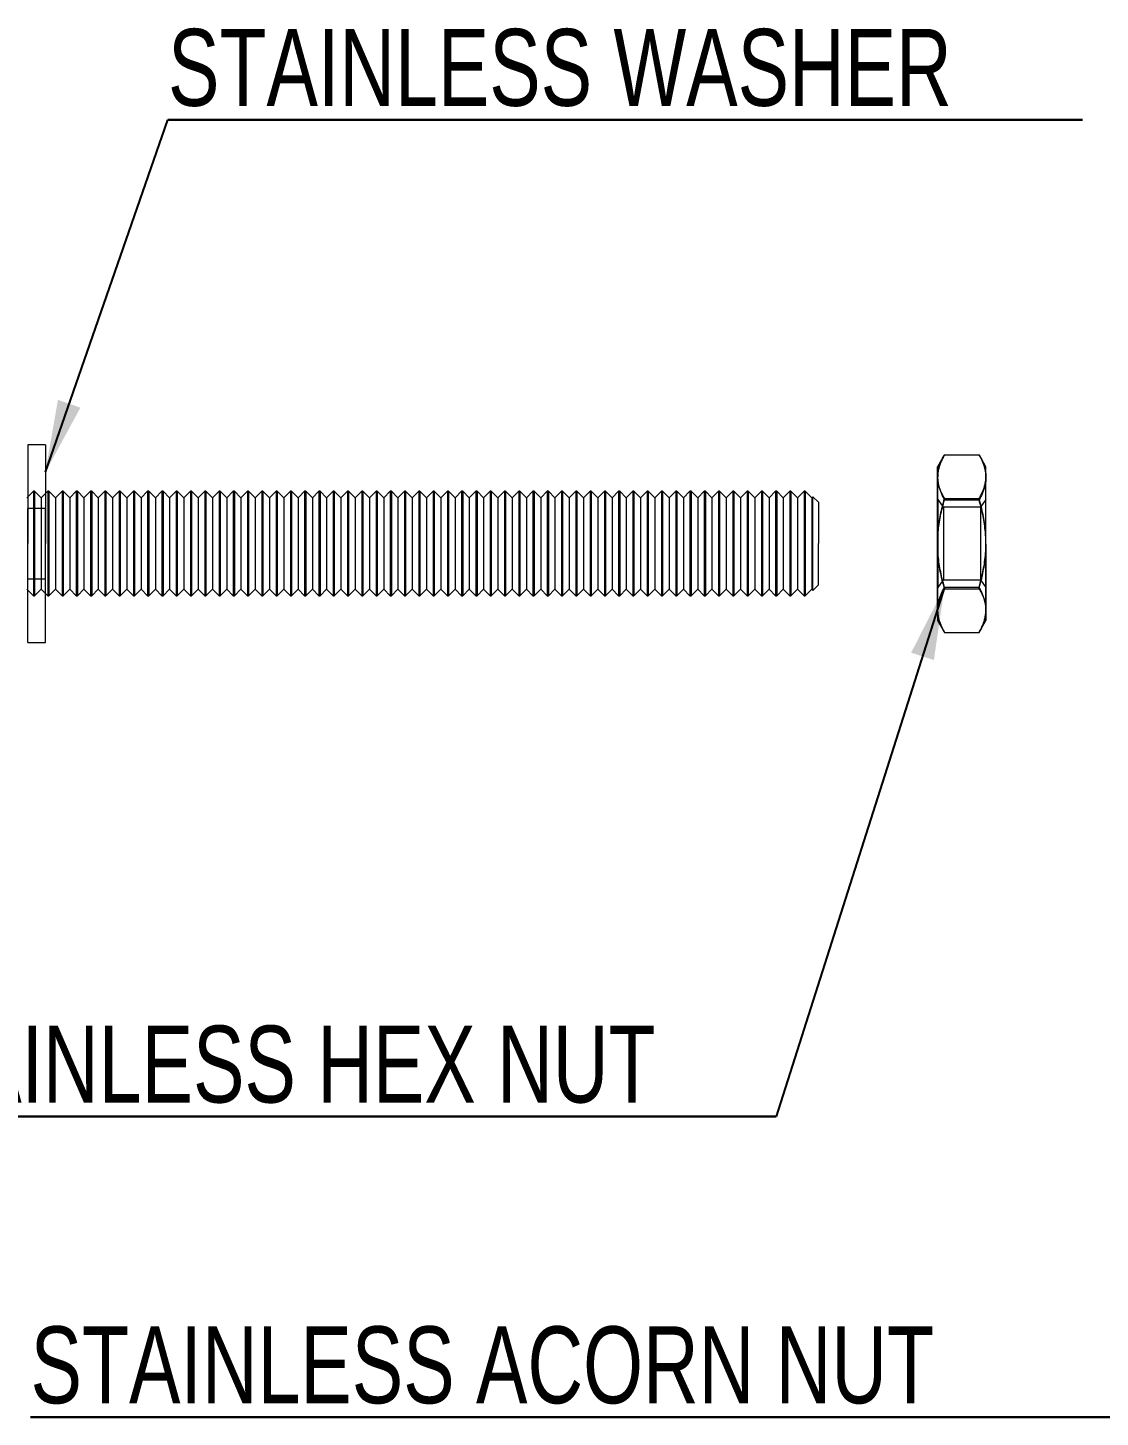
# Model space of a CAD drawing. Header units: inches. Extents: x 0.03 to 2.74, y 0.01 to 1.91.
# Drawn here: x 2.4722 to 2.6325, y 0.3541 to 0.5616 of the extents above; entities that cross this region are included whole.
import ezdxf

# ---------------------------------------------------------------- set-up
doc = ezdxf.new("R2010")
doc.units = ezdxf.units.IN
doc.header["$MEASUREMENT"] = 0
doc.layers.add('SLD-0_0', color=7, linetype='Continuous')
doc.styles.add('SLDTEXTSTYLE0', font='TXT', dxfattribs={"width": 0.75})
doc.dimstyles.new('SLDDIMSTYLE1', dxfattribs={"dimtxt": 0.18, "dimasz": 0.010833, "dimexe": 0, "dimexo": 0.0625, "dimgap": 0, "dimtad": 0, "dimtih": 1, "dimtoh": 1, "dimdec": 0, "dimrnd": 1e-09, "dimzin": 0, "dimdsep": 46, "dimtxsty": 'Standard', "dimsah": 1, "dimcen": 0.09, "dimadec": 0, "dimazin": 0, "dimtfac": 0.010833, "dimtdec": 0, "dimtofl": 0, "dimtmove": 0, "dimatfit": 3, "dimfxl": 1, "dimfrac": 2, "dimtolj": 1, "dimtzin": 0, "dimarcsym": 0})

# ---------------------------------------------------------------- blocks, each defined once
blk = doc.blocks.new('SW_NOTE_48')
at = {"layer": 'SLD-0_0', "color": 0}
for p, q in [((-0.16482, 0), (0, 0)), ((0, 0), (-0.16482, 0)), ((-0.16482, 0), (0, 0)), ((0, 0), (-0.16482, 0)), ((-0.16482, 0), (0, 0)), ((0, 0), (-0.16482, 0))]:
    blk.add_line(p, q, dxfattribs=at)
at = {"layer": 'SLD-0_0', "color": 0, "insert": (-0.1648, 0.01356), "char_height": 0.0114829, "attachment_point": 1, "style": 'SLDTEXTSTYLE0'}
blk.add_mtext('STAINLESS ACORN NUT', dxfattribs=at)
blk = doc.blocks.new('SW_NOTE_50')
at = {"layer": 'SLD-0_0', "color": 0}
for p, q in [((-0.13517, 0), (0, 0)), ((0, 0), (-0.13517, 0)), ((-0.13517, 0), (0, 0)), ((0, 0), (-0.13517, 0)), ((-0.13517, 0), (0, 0)), ((0, 0), (-0.13517, 0))]:
    blk.add_line(p, q, dxfattribs=at)
at = {"layer": 'SLD-0_0', "color": 0, "insert": (-0.13513, 0.01355), "char_height": 0.0114829, "attachment_point": 1, "style": 'SLDTEXTSTYLE0'}
blk.add_mtext('STAINLESS HEX NUT', dxfattribs=at)
blk = doc.blocks.new('SW_NOTE_51')
at = {"layer": 'SLD-0_0', "color": 0}
for p, q in [((0, 0), (0.13667, 0)), ((0.13667, 0), (0, 0)), ((0, 0), (0.13667, 0)), ((0.13667, 0), (0, 0)), ((0, 0), (0.13667, 0)), ((0.13667, 0), (0, 0))]:
    blk.add_line(p, q, dxfattribs=at)
at = {"layer": 'SLD-0_0', "color": 0, "insert": (0.00002, 0.01359), "char_height": 0.0114829, "attachment_point": 1, "style": 'SLDTEXTSTYLE0'}
blk.add_mtext('STAINLESS WASHER', dxfattribs=at)

msp = doc.modelspace()

# ---------------------------------------------------------------- linework, layer by layer
at = {"linetype": 'Continuous', "lineweight": 15}
for p, q in [((2.47484704, 0.49932351), (2.47222232, 0.49932351)), ((2.47222232, 0.4993199), (2.47222232, 0.48455973)), ((2.47484704, 0.4993199), (2.47484704, 0.48455973)), ((2.60916536, 0.4977489), (2.60818036, 0.49604267)), ((2.60818036, 0.49444926), (2.60818036, 0.49604215)), ((2.60920584, 0.49781849), (2.61437255, 0.49781849)), ((2.61539803, 0.49604267), (2.61441303, 0.4977489)), ((2.61539803, 0.49444926), (2.61539803, 0.49604215)), ((2.60818036, 0.49455834), (2.60818036, 0.48466881)), ((2.60818036, 0.48445066), (2.60818036, 0.49444926)), ((2.61539803, 0.48466881), (2.61539803, 0.49455834)), ((2.61539803, 0.48445066), (2.61539803, 0.49444926)), ((2.47307689, 0.49237223), (2.47209267, 0.49138798)), ((2.47324096, 0.49237223), (2.47307689, 0.49237223)), ((2.47307689, 0.49234409), (2.47307689, 0.47674723)), ((2.47422518, 0.49138798), (2.47324096, 0.49237223)), ((2.47324096, 0.49234409), (2.47324096, 0.47674723)), ((2.4752094, 0.49237223), (2.47422518, 0.49138798)), ((2.47537346, 0.49237223), (2.4752094, 0.49237223)), ((2.4752094, 0.49234409), (2.4752094, 0.47674723)), ((2.47635768, 0.49138798), (2.47537346, 0.49237223)), ((2.47537346, 0.49234409), (2.47537346, 0.47674723)), ((2.4773419, 0.49237223), (2.47635768, 0.49138798)), ((2.47750597, 0.49237223), (2.4773419, 0.49237223)), ((2.4773419, 0.49234409), (2.4773419, 0.47674723)), ((2.47849019, 0.49138798), (2.47750597, 0.49237223)), ((2.47750597, 0.49234409), (2.47750597, 0.47674723)), ((2.47947441, 0.49237223), (2.47849019, 0.49138798)), ((2.47963848, 0.49237223), (2.47947441, 0.49237223)), ((2.47947441, 0.49234409), (2.47947441, 0.47674723)), ((2.4806227, 0.49138798), (2.47963848, 0.49237223)), ((2.47963848, 0.49234409), (2.47963848, 0.47674723)), ((2.48160712, 0.49237223), (2.4806227, 0.49138798)), ((2.48177099, 0.49237223), (2.48160712, 0.49237223)), ((2.48160712, 0.49234409), (2.48160712, 0.47674723)), ((2.48275541, 0.49138798), (2.48177099, 0.49237223)), ((2.48177099, 0.49234409), (2.48177099, 0.47674723)), ((2.48373963, 0.49237223), (2.48275541, 0.49138798)), ((2.4839037, 0.49237223), (2.48373963, 0.49237223)), ((2.48373963, 0.49234409), (2.48373963, 0.47674723)), ((2.48488792, 0.49138798), (2.4839037, 0.49237223)), ((2.4839037, 0.49234409), (2.4839037, 0.47674723)), ((2.48587213, 0.49237223), (2.48488792, 0.49138798)), ((2.4860362, 0.49237223), (2.48587213, 0.49237223)), ((2.48587213, 0.49234409), (2.48587213, 0.47674723)), ((2.48702042, 0.49138798), (2.4860362, 0.49237223)), ((2.4860362, 0.49234409), (2.4860362, 0.47674723)), ((2.48800464, 0.49237223), (2.48702042, 0.49138798)), ((2.48816871, 0.49237223), (2.48800464, 0.49237223)), ((2.48800464, 0.49234409), (2.48800464, 0.47674723)), ((2.48915293, 0.49138798), (2.48816871, 0.49237223)), ((2.48816871, 0.49234409), (2.48816871, 0.47674723)), ((2.49013715, 0.49237223), (2.48915293, 0.49138798)), ((2.49030122, 0.49237223), (2.49013715, 0.49237223)), ((2.49013715, 0.49234409), (2.49013715, 0.47674723)), ((2.49128544, 0.49138798), (2.49030122, 0.49237223)), ((2.49030122, 0.49234409), (2.49030122, 0.47674723)), ((2.49226966, 0.49237223), (2.49128544, 0.49138798)), ((2.49243373, 0.49237223), (2.49226966, 0.49237223)), ((2.49226966, 0.49234409), (2.49226966, 0.47674723)), ((2.49341795, 0.49138798), (2.49243373, 0.49237223)), ((2.49243373, 0.49234409), (2.49243373, 0.47674723)), ((2.49440237, 0.49237223), (2.49341795, 0.49138798)), ((2.49456643, 0.49237223), (2.49440237, 0.49237223)), ((2.49440237, 0.49234409), (2.49440237, 0.47674723)), ((2.49555065, 0.49138798), (2.49456643, 0.49237223)), ((2.49456643, 0.49234409), (2.49456643, 0.47674723)), ((2.49653487, 0.49237223), (2.49555065, 0.49138798)), ((2.49669894, 0.49237223), (2.49653487, 0.49237223)), ((2.49653487, 0.49234409), (2.49653487, 0.47674723)), ((2.49768316, 0.49138798), (2.49669894, 0.49237223)), ((2.49669894, 0.49234409), (2.49669894, 0.47674723)), ((2.49866738, 0.49237223), (2.49768316, 0.49138798)), ((2.49883145, 0.49237223), (2.49866738, 0.49237223)), ((2.49866738, 0.49234409), (2.49866738, 0.47674723)), ((2.49981567, 0.49138798), (2.49883145, 0.49237223)), ((2.49883145, 0.49234409), (2.49883145, 0.47674723)), ((2.50079989, 0.49237223), (2.49981567, 0.49138798)), ((2.50096396, 0.49237223), (2.50079989, 0.49237223)), ((2.50079989, 0.49234409), (2.50079989, 0.47674723)), ((2.50194818, 0.49138798), (2.50096396, 0.49237223)), ((2.50096396, 0.49234409), (2.50096396, 0.47674723)), ((2.5029324, 0.49237223), (2.50194818, 0.49138798)), ((2.50309647, 0.49237223), (2.5029324, 0.49237223)), ((2.5029324, 0.49234409), (2.5029324, 0.47674723)), ((2.50408069, 0.49138798), (2.50309647, 0.49237223)), ((2.50309647, 0.49234409), (2.50309647, 0.47674723)), ((2.5050651, 0.49237223), (2.50408069, 0.49138798)), ((2.50522898, 0.49237223), (2.5050651, 0.49237223)), ((2.5050651, 0.49234409), (2.5050651, 0.47674723)), ((2.50621339, 0.49138798), (2.50522898, 0.49237223)), ((2.50522898, 0.49234409), (2.50522898, 0.47674723)), ((2.50719761, 0.49237223), (2.50621339, 0.49138798)), ((2.50736168, 0.49237223), (2.50719761, 0.49237223)), ((2.50719761, 0.49234409), (2.50719761, 0.47674723)), ((2.5083459, 0.49138798), (2.50736168, 0.49237223)), ((2.50736168, 0.49234409), (2.50736168, 0.47674723)), ((2.50933012, 0.49237223), (2.5083459, 0.49138798)), ((2.50949419, 0.49237223), (2.50933012, 0.49237223)), ((2.50933012, 0.49234409), (2.50933012, 0.47674723)), ((2.51047841, 0.49138798), (2.50949419, 0.49237223)), ((2.50949419, 0.49234409), (2.50949419, 0.47674723)), ((2.51146263, 0.49237223), (2.51047841, 0.49138798)), ((2.5116267, 0.49237223), (2.51146263, 0.49237223)), ((2.51146263, 0.49234409), (2.51146263, 0.47674723)), ((2.51261092, 0.49138798), (2.5116267, 0.49237223)), ((2.5116267, 0.49234409), (2.5116267, 0.47674723)), ((2.51359514, 0.49237223), (2.51261092, 0.49138798)), ((2.51375921, 0.49237223), (2.51359514, 0.49237223)), ((2.51359514, 0.49234409), (2.51359514, 0.47674723)), ((2.51474343, 0.49138798), (2.51375921, 0.49237223)), ((2.51375921, 0.49234409), (2.51375921, 0.47674723)), ((2.51572784, 0.49237223), (2.51474343, 0.49138798)), ((2.51589172, 0.49237223), (2.51572784, 0.49237223)), ((2.51572784, 0.49234409), (2.51572784, 0.47674723)), ((2.51687613, 0.49138798), (2.51589172, 0.49237223)), ((2.51589172, 0.49234409), (2.51589172, 0.47674723)), ((2.51786035, 0.49237223), (2.51687613, 0.49138798)), ((2.51802442, 0.49237223), (2.51786035, 0.49237223)), ((2.51786035, 0.49234409), (2.51786035, 0.47674723)), ((2.51900864, 0.49138798), (2.51802442, 0.49237223)), ((2.51802442, 0.49234409), (2.51802442, 0.47674723)), ((2.51999286, 0.49237223), (2.51900864, 0.49138798)), ((2.52015693, 0.49237223), (2.51999286, 0.49237223)), ((2.51999286, 0.49234409), (2.51999286, 0.47674723)), ((2.52114115, 0.49138798), (2.52015693, 0.49237223)), ((2.52015693, 0.49234409), (2.52015693, 0.47674723)), ((2.52212537, 0.49237223), (2.52114115, 0.49138798)), ((2.52228944, 0.49237223), (2.52212537, 0.49237223)), ((2.52212537, 0.49234409), (2.52212537, 0.47674723)), ((2.52327366, 0.49138798), (2.52228944, 0.49237223)), ((2.52228944, 0.49234409), (2.52228944, 0.47674723)), ((2.52425788, 0.49237223), (2.52327366, 0.49138798)), ((2.52442195, 0.49237223), (2.52425788, 0.49237223)), ((2.52425788, 0.49234409), (2.52425788, 0.47674723)), ((2.52540617, 0.49138798), (2.52442195, 0.49237223)), ((2.52442195, 0.49234409), (2.52442195, 0.47674723)), ((2.52639058, 0.49237223), (2.52540617, 0.49138798)), ((2.52655446, 0.49237223), (2.52639058, 0.49237223)), ((2.52639058, 0.49234409), (2.52639058, 0.47674723)), ((2.52753887, 0.49138798), (2.52655446, 0.49237223)), ((2.52655446, 0.49234409), (2.52655446, 0.47674723)), ((2.52852309, 0.49237223), (2.52753887, 0.49138798)), ((2.52868716, 0.49237223), (2.52852309, 0.49237223)), ((2.52852309, 0.49234409), (2.52852309, 0.47674723)), ((2.52967138, 0.49138798), (2.52868716, 0.49237223)), ((2.52868716, 0.49234409), (2.52868716, 0.47674723)), ((2.5306556, 0.49237223), (2.52967138, 0.49138798)), ((2.53081967, 0.49237223), (2.5306556, 0.49237223)), ((2.5306556, 0.49234409), (2.5306556, 0.47674723)), ((2.53180389, 0.49138798), (2.53081967, 0.49237223)), ((2.53081967, 0.49234409), (2.53081967, 0.47674723)), ((2.53278811, 0.49237223), (2.53180389, 0.49138798)), ((2.53295218, 0.49237223), (2.53278811, 0.49237223)), ((2.53278811, 0.49234409), (2.53278811, 0.47674723)), ((2.5339364, 0.49138798), (2.53295218, 0.49237223)), ((2.53295218, 0.49234409), (2.53295218, 0.47674723)), ((2.53492062, 0.49237223), (2.5339364, 0.49138798)), ((2.53508469, 0.49237223), (2.53492062, 0.49237223)), ((2.53492062, 0.49234409), (2.53492062, 0.47674723)), ((2.53606891, 0.49138798), (2.53508469, 0.49237223)), ((2.53508469, 0.49234409), (2.53508469, 0.47674723)), ((2.53705313, 0.49237223), (2.53606891, 0.49138798)), ((2.53721719, 0.49237223), (2.53705313, 0.49237223)), ((2.53705313, 0.49234409), (2.53705313, 0.47674723)), ((2.53820141, 0.49138798), (2.53721719, 0.49237223)), ((2.53721719, 0.49234409), (2.53721719, 0.47674723)), ((2.53918583, 0.49237223), (2.53820141, 0.49138798)), ((2.5393499, 0.49237223), (2.53918583, 0.49237223)), ((2.53918583, 0.49234409), (2.53918583, 0.47674723)), ((2.54033412, 0.49138798), (2.5393499, 0.49237223)), ((2.5393499, 0.49234409), (2.5393499, 0.47674723)), ((2.54131834, 0.49237223), (2.54033412, 0.49138798)), ((2.54148241, 0.49237223), (2.54131834, 0.49237223)), ((2.54131834, 0.49234409), (2.54131834, 0.47674723)), ((2.54246663, 0.49138798), (2.54148241, 0.49237223)), ((2.54148241, 0.49234409), (2.54148241, 0.47674723)), ((2.54345085, 0.49237223), (2.54246663, 0.49138798)), ((2.54361492, 0.49237223), (2.54345085, 0.49237223)), ((2.54345085, 0.49234409), (2.54345085, 0.47674723)), ((2.54459914, 0.49138798), (2.54361492, 0.49237223)), ((2.54361492, 0.49234409), (2.54361492, 0.47674723)), ((2.54558336, 0.49237223), (2.54459914, 0.49138798)), ((2.54574743, 0.49237223), (2.54558336, 0.49237223)), ((2.54558336, 0.49234409), (2.54558336, 0.47674723)), ((2.54673165, 0.49138798), (2.54574743, 0.49237223)), ((2.54574743, 0.49234409), (2.54574743, 0.47674723)), ((2.54771586, 0.49237223), (2.54673165, 0.49138798)), ((2.54787993, 0.49237223), (2.54771586, 0.49237223)), ((2.54771586, 0.49234409), (2.54771586, 0.47674723)), ((2.54886415, 0.49138798), (2.54787993, 0.49237223)), ((2.54787993, 0.49234409), (2.54787993, 0.47674723)), ((2.54984857, 0.49237223), (2.54886415, 0.49138798)), ((2.55001244, 0.49237223), (2.54984857, 0.49237223)), ((2.54984857, 0.49234409), (2.54984857, 0.47674723)), ((2.55099686, 0.49138798), (2.55001244, 0.49237223)), ((2.55001244, 0.49234409), (2.55001244, 0.47674723)), ((2.55198108, 0.49237223), (2.55099686, 0.49138798)), ((2.55214515, 0.49237223), (2.55198108, 0.49237223)), ((2.55198108, 0.49234409), (2.55198108, 0.47674723)), ((2.55312937, 0.49138798), (2.55214515, 0.49237223)), ((2.55214515, 0.49234409), (2.55214515, 0.47674723)), ((2.55411359, 0.49237223), (2.55312937, 0.49138798)), ((2.55427766, 0.49237223), (2.55411359, 0.49237223)), ((2.55411359, 0.49234409), (2.55411359, 0.47674723)), ((2.55526188, 0.49138798), (2.55427766, 0.49237223)), ((2.55427766, 0.49234409), (2.55427766, 0.47674723)), ((2.5562461, 0.49237223), (2.55526188, 0.49138798)), ((2.55641016, 0.49237223), (2.5562461, 0.49237223)), ((2.5562461, 0.49234409), (2.5562461, 0.47674723)), ((2.55739438, 0.49138798), (2.55641016, 0.49237223)), ((2.55641016, 0.49234409), (2.55641016, 0.47674723)), ((2.5583786, 0.49237223), (2.55739438, 0.49138798)), ((2.55854267, 0.49237223), (2.5583786, 0.49237223)), ((2.5583786, 0.49234409), (2.5583786, 0.47674723)), ((2.55952689, 0.49138798), (2.55854267, 0.49237223)), ((2.55854267, 0.49234409), (2.55854267, 0.47674723)), ((2.56051131, 0.49237223), (2.55952689, 0.49138798)), ((2.56067518, 0.49237223), (2.56051131, 0.49237223)), ((2.56051131, 0.49234409), (2.56051131, 0.47674723)), ((2.5616596, 0.49138798), (2.56067518, 0.49237223)), ((2.56067518, 0.49234409), (2.56067518, 0.47674723)), ((2.56264382, 0.49237223), (2.5616596, 0.49138798)), ((2.56280789, 0.49237223), (2.56264382, 0.49237223)), ((2.56264382, 0.49234409), (2.56264382, 0.47674723)), ((2.56379211, 0.49138798), (2.56280789, 0.49237223)), ((2.56280789, 0.49234409), (2.56280789, 0.47674723)), ((2.56477633, 0.49237223), (2.56379211, 0.49138798)), ((2.56494039, 0.49237223), (2.56477633, 0.49237223)), ((2.56477633, 0.49234409), (2.56477633, 0.47674723)), ((2.56592461, 0.49138798), (2.56494039, 0.49237223)), ((2.56494039, 0.49234409), (2.56494039, 0.47674723)), ((2.56690883, 0.49237223), (2.56592461, 0.49138798)), ((2.5670729, 0.49237223), (2.56690883, 0.49237223)), ((2.56690883, 0.49234409), (2.56690883, 0.47674723)), ((2.56805712, 0.49138798), (2.5670729, 0.49237223)), ((2.5670729, 0.49234409), (2.5670729, 0.47674723)), ((2.56904134, 0.49237223), (2.56805712, 0.49138798)), ((2.56920541, 0.49237223), (2.56904134, 0.49237223)), ((2.56904134, 0.49234409), (2.56904134, 0.47674723)), ((2.57018963, 0.49138798), (2.56920541, 0.49237223)), ((2.56920541, 0.49234409), (2.56920541, 0.47674723)), ((2.57117405, 0.49237223), (2.57018963, 0.49138798)), ((2.57133792, 0.49237223), (2.57117405, 0.49237223)), ((2.57117405, 0.49234409), (2.57117405, 0.47674723)), ((2.57232234, 0.49138798), (2.57133792, 0.49237223)), ((2.57133792, 0.49234409), (2.57133792, 0.47674723)), ((2.57330656, 0.49237223), (2.57232234, 0.49138798)), ((2.57347063, 0.49237223), (2.57330656, 0.49237223)), ((2.57330656, 0.49234409), (2.57330656, 0.47674723)), ((2.57445484, 0.49138798), (2.57347063, 0.49237223)), ((2.57347063, 0.49234409), (2.57347063, 0.47674723)), ((2.57543906, 0.49237223), (2.57445484, 0.49138798)), ((2.57560313, 0.49237223), (2.57543906, 0.49237223)), ((2.57543906, 0.49234409), (2.57543906, 0.47674723)), ((2.57658735, 0.49138798), (2.57560313, 0.49237223)), ((2.57560313, 0.49234409), (2.57560313, 0.47674723)), ((2.57757157, 0.49237223), (2.57658735, 0.49138798)), ((2.57773564, 0.49237223), (2.57757157, 0.49237223)), ((2.57757157, 0.49234409), (2.57757157, 0.47674723)), ((2.57871986, 0.49138798), (2.57773564, 0.49237223)), ((2.57773564, 0.49234409), (2.57773564, 0.47674723)), ((2.57970408, 0.49237223), (2.57871986, 0.49138798)), ((2.57986815, 0.49237223), (2.57970408, 0.49237223)), ((2.57970408, 0.49234409), (2.57970408, 0.47674723)), ((2.58085237, 0.49138798), (2.57986815, 0.49237223)), ((2.57986815, 0.49234409), (2.57986815, 0.47674723)), ((2.58183659, 0.49237223), (2.58085237, 0.49138798)), ((2.58200066, 0.49237223), (2.58183659, 0.49237223)), ((2.58183659, 0.49234409), (2.58183659, 0.47674723)), ((2.58298488, 0.49138798), (2.58200066, 0.49237223)), ((2.58200066, 0.49234409), (2.58200066, 0.47674723)), ((2.58396929, 0.49237223), (2.58298488, 0.49138798)), ((2.58413336, 0.49237223), (2.58396929, 0.49237223)), ((2.58396929, 0.49234409), (2.58396929, 0.47674723)), ((2.58511758, 0.49138798), (2.58413336, 0.49237223)), ((2.58413336, 0.49234409), (2.58413336, 0.47674723)), ((2.5861018, 0.49237223), (2.58511758, 0.49138798)), ((2.58626587, 0.49237223), (2.5861018, 0.49237223)), ((2.5861018, 0.49234409), (2.5861018, 0.47674723)), ((2.58725009, 0.49138798), (2.58626587, 0.49237223)), ((2.58626587, 0.49234409), (2.58626587, 0.47674723)), ((2.58823431, 0.49237223), (2.58725009, 0.49138798)), ((2.58839838, 0.49237223), (2.58823431, 0.49237223)), ((2.58823431, 0.49234409), (2.58823431, 0.47674723)), ((2.5893826, 0.49138798), (2.58839838, 0.49237223)), ((2.58839838, 0.49234409), (2.58839838, 0.47674723)), ((2.47484704, 0.48980908), (2.47222232, 0.48980908)), ((2.47222232, 0.47931128), (2.47222232, 0.48980818)), ((2.47422518, 0.49138798), (2.47422518, 0.47773148)), ((2.47484704, 0.47931128), (2.47484704, 0.48980818)), ((2.47635768, 0.49138798), (2.47635768, 0.47773148)), ((2.47849019, 0.49138798), (2.47849019, 0.47773148)), ((2.4806227, 0.49138798), (2.4806227, 0.47773148)), ((2.48275541, 0.49138798), (2.48275541, 0.47773148)), ((2.48488792, 0.49138798), (2.48488792, 0.47773148)), ((2.48702042, 0.49138798), (2.48702042, 0.47773148)), ((2.48915293, 0.49138798), (2.48915293, 0.47773148)), ((2.49128544, 0.49138798), (2.49128544, 0.47773148)), ((2.49341795, 0.49138798), (2.49341795, 0.47773148)), ((2.49555065, 0.49138798), (2.49555065, 0.47773148)), ((2.49768316, 0.49138798), (2.49768316, 0.47773148)), ((2.49981567, 0.49138798), (2.49981567, 0.47773148)), ((2.50194818, 0.49138798), (2.50194818, 0.47773148)), ((2.50408069, 0.49138798), (2.50408069, 0.47773148)), ((2.50621339, 0.49138798), (2.50621339, 0.47773148)), ((2.5083459, 0.49138798), (2.5083459, 0.47773148)), ((2.51047841, 0.49138798), (2.51047841, 0.47773148)), ((2.51261092, 0.49138798), (2.51261092, 0.47773148)), ((2.51474343, 0.49138798), (2.51474343, 0.47773148)), ((2.51687613, 0.49138798), (2.51687613, 0.47773148)), ((2.51900864, 0.49138798), (2.51900864, 0.47773148)), ((2.52114115, 0.49138798), (2.52114115, 0.47773148)), ((2.52327366, 0.49138798), (2.52327366, 0.47773148)), ((2.52540617, 0.49138798), (2.52540617, 0.47773148)), ((2.52753887, 0.49138798), (2.52753887, 0.47773148)), ((2.52967138, 0.49138798), (2.52967138, 0.47773148)), ((2.53180389, 0.49138798), (2.53180389, 0.47773148)), ((2.5339364, 0.49138798), (2.5339364, 0.47773148)), ((2.53606891, 0.49138798), (2.53606891, 0.47773148)), ((2.53820141, 0.49138798), (2.53820141, 0.47773148)), ((2.54033412, 0.49138798), (2.54033412, 0.47773148)), ((2.54246663, 0.49138798), (2.54246663, 0.47773148)), ((2.54459914, 0.49138798), (2.54459914, 0.47773148)), ((2.54673165, 0.49138798), (2.54673165, 0.47773148)), ((2.54886415, 0.49138798), (2.54886415, 0.47773148)), ((2.55099686, 0.49138798), (2.55099686, 0.47773148)), ((2.55312937, 0.49138798), (2.55312937, 0.47773148)), ((2.55526188, 0.49138798), (2.55526188, 0.47773148)), ((2.55739438, 0.49138798), (2.55739438, 0.47773148)), ((2.55952689, 0.49138798), (2.55952689, 0.47773148)), ((2.5616596, 0.49138798), (2.5616596, 0.47773148)), ((2.56379211, 0.49138798), (2.56379211, 0.47773148)), ((2.56592461, 0.49138798), (2.56592461, 0.47773148)), ((2.56805712, 0.49138798), (2.56805712, 0.47773148)), ((2.57018963, 0.49138798), (2.57018963, 0.47773148)), ((2.57232234, 0.49138798), (2.57232234, 0.47773148)), ((2.57445484, 0.49138798), (2.57445484, 0.47773148)), ((2.57658735, 0.49138798), (2.57658735, 0.47773148)), ((2.57871986, 0.49138798), (2.57871986, 0.47773148)), ((2.58085237, 0.49138798), (2.58085237, 0.47773148)), ((2.58298488, 0.49138798), (2.58298488, 0.47773148)), ((2.58511758, 0.49138798), (2.58511758, 0.47773148)), ((2.58725009, 0.49138798), (2.58725009, 0.47773148)), ((2.58954667, 0.49155202), (2.5893826, 0.49138798)), ((2.5893826, 0.49138798), (2.5893826, 0.47773148)), ((2.59036682, 0.49073181), (2.58954667, 0.49155202)), ((2.58954667, 0.47759559), (2.58954667, 0.49155202)), ((2.59036682, 0.49073181), (2.59036682, 0.48455973)), ((2.60826366, 0.49112141), (2.60818036, 0.49112141)), ((2.60818036, 0.49112129), (2.60818036, 0.47800011)), ((2.60906758, 0.48997312), (2.60826366, 0.49112141)), ((2.60826366, 0.47799817), (2.60826366, 0.49111935)), ((2.61459411, 0.48997312), (2.60906758, 0.48997312)), ((2.60906758, 0.48997287), (2.60906758, 0.47914659)), ((2.60920584, 0.49129819), (2.61437255, 0.49129819)), ((2.60920584, 0.49108004), (2.61437255, 0.49108004)), ((2.61539803, 0.49112141), (2.61459411, 0.48997312)), ((2.61459411, 0.48997287), (2.61459411, 0.47914659)), ((2.61539803, 0.47799817), (2.61539803, 0.49111935)), ((2.47222232, 0.46979957), (2.47222232, 0.48455973)), ((2.47484704, 0.46979957), (2.47484704, 0.48455973)), ((2.59036682, 0.47838765), (2.59036682, 0.48455973)), ((2.60818036, 0.48466881), (2.60818036, 0.4746702)), ((2.60818036, 0.47456113), (2.60818036, 0.48445066)), ((2.61539803, 0.4746702), (2.61539803, 0.48466881)), ((2.61539803, 0.48445066), (2.61539803, 0.47456113)), ((2.47222232, 0.47931039), (2.47484704, 0.47931039)), ((2.47209267, 0.47773148), (2.47307689, 0.47674723)), ((2.47324096, 0.47674723), (2.47422518, 0.47773148)), ((2.47422518, 0.47773148), (2.4752094, 0.47674723)), ((2.47537346, 0.47674723), (2.47635768, 0.47773148)), ((2.47635768, 0.47773148), (2.4773419, 0.47674723)), ((2.47750597, 0.47674723), (2.47849019, 0.47773148)), ((2.47849019, 0.47773148), (2.47947441, 0.47674723)), ((2.47963848, 0.47674723), (2.4806227, 0.47773148)), ((2.4806227, 0.47773148), (2.48160712, 0.47674723)), ((2.48177099, 0.47674723), (2.48275541, 0.47773148)), ((2.48275541, 0.47773148), (2.48373963, 0.47674723)), ((2.4839037, 0.47674723), (2.48488792, 0.47773148)), ((2.48488792, 0.47773148), (2.48587213, 0.47674723)), ((2.4860362, 0.47674723), (2.48702042, 0.47773148)), ((2.48702042, 0.47773148), (2.48800464, 0.47674723)), ((2.48816871, 0.47674723), (2.48915293, 0.47773148)), ((2.48915293, 0.47773148), (2.49013715, 0.47674723)), ((2.49030122, 0.47674723), (2.49128544, 0.47773148)), ((2.49128544, 0.47773148), (2.49226966, 0.47674723)), ((2.49243373, 0.47674723), (2.49341795, 0.47773148)), ((2.49341795, 0.47773148), (2.49440237, 0.47674723)), ((2.49456643, 0.47674723), (2.49555065, 0.47773148)), ((2.49555065, 0.47773148), (2.49653487, 0.47674723)), ((2.49669894, 0.47674723), (2.49768316, 0.47773148)), ((2.49768316, 0.47773148), (2.49866738, 0.47674723)), ((2.49883145, 0.47674723), (2.49981567, 0.47773148)), ((2.49981567, 0.47773148), (2.50079989, 0.47674723)), ((2.50096396, 0.47674723), (2.50194818, 0.47773148)), ((2.50194818, 0.47773148), (2.5029324, 0.47674723)), ((2.50309647, 0.47674723), (2.50408069, 0.47773148)), ((2.50408069, 0.47773148), (2.5050651, 0.47674723)), ((2.50522898, 0.47674723), (2.50621339, 0.47773148)), ((2.50621339, 0.47773148), (2.50719761, 0.47674723)), ((2.50736168, 0.47674723), (2.5083459, 0.47773148)), ((2.5083459, 0.47773148), (2.50933012, 0.47674723)), ((2.50949419, 0.47674723), (2.51047841, 0.47773148)), ((2.51047841, 0.47773148), (2.51146263, 0.47674723)), ((2.5116267, 0.47674723), (2.51261092, 0.47773148)), ((2.51261092, 0.47773148), (2.51359514, 0.47674723)), ((2.51375921, 0.47674723), (2.51474343, 0.47773148)), ((2.51474343, 0.47773148), (2.51572784, 0.47674723)), ((2.51589172, 0.47674723), (2.51687613, 0.47773148)), ((2.51687613, 0.47773148), (2.51786035, 0.47674723)), ((2.51802442, 0.47674723), (2.51900864, 0.47773148)), ((2.51900864, 0.47773148), (2.51999286, 0.47674723)), ((2.52015693, 0.47674723), (2.52114115, 0.47773148)), ((2.52114115, 0.47773148), (2.52212537, 0.47674723)), ((2.52228944, 0.47674723), (2.52327366, 0.47773148)), ((2.52327366, 0.47773148), (2.52425788, 0.47674723)), ((2.52442195, 0.47674723), (2.52540617, 0.47773148)), ((2.52540617, 0.47773148), (2.52639058, 0.47674723)), ((2.52655446, 0.47674723), (2.52753887, 0.47773148)), ((2.52753887, 0.47773148), (2.52852309, 0.47674723)), ((2.52868716, 0.47674723), (2.52967138, 0.47773148)), ((2.52967138, 0.47773148), (2.5306556, 0.47674723)), ((2.53081967, 0.47674723), (2.53180389, 0.47773148)), ((2.53180389, 0.47773148), (2.53278811, 0.47674723)), ((2.53295218, 0.47674723), (2.5339364, 0.47773148)), ((2.5339364, 0.47773148), (2.53492062, 0.47674723)), ((2.53508469, 0.47674723), (2.53606891, 0.47773148)), ((2.53606891, 0.47773148), (2.53705313, 0.47674723)), ((2.53721719, 0.47674723), (2.53820141, 0.47773148)), ((2.53820141, 0.47773148), (2.53918583, 0.47674723)), ((2.5393499, 0.47674723), (2.54033412, 0.47773148)), ((2.54033412, 0.47773148), (2.54131834, 0.47674723)), ((2.54148241, 0.47674723), (2.54246663, 0.47773148)), ((2.54246663, 0.47773148), (2.54345085, 0.47674723)), ((2.54361492, 0.47674723), (2.54459914, 0.47773148)), ((2.54459914, 0.47773148), (2.54558336, 0.47674723)), ((2.54574743, 0.47674723), (2.54673165, 0.47773148)), ((2.54673165, 0.47773148), (2.54771586, 0.47674723)), ((2.54787993, 0.47674723), (2.54886415, 0.47773148)), ((2.54886415, 0.47773148), (2.54984857, 0.47674723)), ((2.55001244, 0.47674723), (2.55099686, 0.47773148)), ((2.55099686, 0.47773148), (2.55198108, 0.47674723)), ((2.55214515, 0.47674723), (2.55312937, 0.47773148)), ((2.55312937, 0.47773148), (2.55411359, 0.47674723)), ((2.55427766, 0.47674723), (2.55526188, 0.47773148)), ((2.55526188, 0.47773148), (2.5562461, 0.47674723)), ((2.55641016, 0.47674723), (2.55739438, 0.47773148)), ((2.55739438, 0.47773148), (2.5583786, 0.47674723)), ((2.55854267, 0.47674723), (2.55952689, 0.47773148)), ((2.55952689, 0.47773148), (2.56051131, 0.47674723)), ((2.56067518, 0.47674723), (2.5616596, 0.47773148)), ((2.5616596, 0.47773148), (2.56264382, 0.47674723)), ((2.56280789, 0.47674723), (2.56379211, 0.47773148)), ((2.56379211, 0.47773148), (2.56477633, 0.47674723)), ((2.56494039, 0.47674723), (2.56592461, 0.47773148)), ((2.56592461, 0.47773148), (2.56690883, 0.47674723)), ((2.5670729, 0.47674723), (2.56805712, 0.47773148)), ((2.56805712, 0.47773148), (2.56904134, 0.47674723)), ((2.56920541, 0.47674723), (2.57018963, 0.47773148)), ((2.57018963, 0.47773148), (2.57117405, 0.47674723)), ((2.57133792, 0.47674723), (2.57232234, 0.47773148)), ((2.57232234, 0.47773148), (2.57330656, 0.47674723)), ((2.57347063, 0.47674723), (2.57445484, 0.47773148)), ((2.57445484, 0.47773148), (2.57543906, 0.47674723)), ((2.57560313, 0.47674723), (2.57658735, 0.47773148)), ((2.57658735, 0.47773148), (2.57757157, 0.47674723)), ((2.57773564, 0.47674723), (2.57871986, 0.47773148)), ((2.57871986, 0.47773148), (2.57970408, 0.47674723)), ((2.57986815, 0.47674723), (2.58085237, 0.47773148)), ((2.58085237, 0.47773148), (2.58183659, 0.47674723)), ((2.58200066, 0.47674723), (2.58298488, 0.47773148)), ((2.58298488, 0.47773148), (2.58396929, 0.47674723)), ((2.58413336, 0.47674723), (2.58511758, 0.47773148)), ((2.58511758, 0.47773148), (2.5861018, 0.47674723)), ((2.58626587, 0.47674723), (2.58725009, 0.47773148)), ((2.58725009, 0.47773148), (2.58823431, 0.47674723)), ((2.58839838, 0.47674723), (2.5893826, 0.47773148)), ((2.5893826, 0.47773148), (2.58954667, 0.47756744)), ((2.58954667, 0.47756744), (2.59036682, 0.47838765)), ((2.60818036, 0.47799805), (2.60826366, 0.47799805)), ((2.60826366, 0.47799805), (2.60906758, 0.47914635)), ((2.60906758, 0.47914635), (2.61459411, 0.47914635)), ((2.60920584, 0.47803943), (2.61437255, 0.47803943)), ((2.60920584, 0.47782128), (2.61437255, 0.47782128)), ((2.61459411, 0.47914635), (2.61539803, 0.47799805)), ((2.47307689, 0.47674723), (2.47324096, 0.47674723)), ((2.4752094, 0.47674723), (2.47537346, 0.47674723)), ((2.4773419, 0.47674723), (2.47750597, 0.47674723)), ((2.47947441, 0.47674723), (2.47963848, 0.47674723)), ((2.48160712, 0.47674723), (2.48177099, 0.47674723)), ((2.48373963, 0.47674723), (2.4839037, 0.47674723)), ((2.48587213, 0.47674723), (2.4860362, 0.47674723)), ((2.48800464, 0.47674723), (2.48816871, 0.47674723)), ((2.49013715, 0.47674723), (2.49030122, 0.47674723)), ((2.49226966, 0.47674723), (2.49243373, 0.47674723)), ((2.49440237, 0.47674723), (2.49456643, 0.47674723)), ((2.49653487, 0.47674723), (2.49669894, 0.47674723)), ((2.49866738, 0.47674723), (2.49883145, 0.47674723)), ((2.50079989, 0.47674723), (2.50096396, 0.47674723)), ((2.5029324, 0.47674723), (2.50309647, 0.47674723)), ((2.5050651, 0.47674723), (2.50522898, 0.47674723)), ((2.50719761, 0.47674723), (2.50736168, 0.47674723)), ((2.50933012, 0.47674723), (2.50949419, 0.47674723)), ((2.51146263, 0.47674723), (2.5116267, 0.47674723)), ((2.51359514, 0.47674723), (2.51375921, 0.47674723)), ((2.51572784, 0.47674723), (2.51589172, 0.47674723)), ((2.51786035, 0.47674723), (2.51802442, 0.47674723)), ((2.51999286, 0.47674723), (2.52015693, 0.47674723)), ((2.52212537, 0.47674723), (2.52228944, 0.47674723)), ((2.52425788, 0.47674723), (2.52442195, 0.47674723)), ((2.52639058, 0.47674723), (2.52655446, 0.47674723)), ((2.52852309, 0.47674723), (2.52868716, 0.47674723)), ((2.5306556, 0.47674723), (2.53081967, 0.47674723)), ((2.53278811, 0.47674723), (2.53295218, 0.47674723)), ((2.53492062, 0.47674723), (2.53508469, 0.47674723)), ((2.53705313, 0.47674723), (2.53721719, 0.47674723)), ((2.53918583, 0.47674723), (2.5393499, 0.47674723)), ((2.54131834, 0.47674723), (2.54148241, 0.47674723)), ((2.54345085, 0.47674723), (2.54361492, 0.47674723)), ((2.54558336, 0.47674723), (2.54574743, 0.47674723)), ((2.54771586, 0.47674723), (2.54787993, 0.47674723)), ((2.54984857, 0.47674723), (2.55001244, 0.47674723)), ((2.55198108, 0.47674723), (2.55214515, 0.47674723)), ((2.55411359, 0.47674723), (2.55427766, 0.47674723)), ((2.5562461, 0.47674723), (2.55641016, 0.47674723)), ((2.5583786, 0.47674723), (2.55854267, 0.47674723)), ((2.56051131, 0.47674723), (2.56067518, 0.47674723)), ((2.56264382, 0.47674723), (2.56280789, 0.47674723)), ((2.56477633, 0.47674723), (2.56494039, 0.47674723)), ((2.56690883, 0.47674723), (2.5670729, 0.47674723)), ((2.56904134, 0.47674723), (2.56920541, 0.47674723)), ((2.57117405, 0.47674723), (2.57133792, 0.47674723)), ((2.57330656, 0.47674723), (2.57347063, 0.47674723)), ((2.57543906, 0.47674723), (2.57560313, 0.47674723)), ((2.57757157, 0.47674723), (2.57773564, 0.47674723)), ((2.57970408, 0.47674723), (2.57986815, 0.47674723)), ((2.58183659, 0.47674723), (2.58200066, 0.47674723)), ((2.58396929, 0.47674723), (2.58413336, 0.47674723)), ((2.5861018, 0.47674723), (2.58626587, 0.47674723)), ((2.58823431, 0.47674723), (2.58839838, 0.47674723)), ((2.60818036, 0.4746702), (2.60818036, 0.47307731)), ((2.60818036, 0.47307679), (2.60916536, 0.47137056)), ((2.61441303, 0.47137056), (2.61539803, 0.47307679)), ((2.61539803, 0.4746702), (2.61539803, 0.47307731)), ((2.60920584, 0.47130097), (2.61437255, 0.47130097)), ((2.47222232, 0.46979595), (2.47484704, 0.46979595))]:
    msp.add_line(p, q, dxfattribs=at)
for points, knots in [([(2.60818036, 0.49455834), (2.60818145, 0.49463558), (2.60818493, 0.49488291), (2.60822929, 0.49530104), (2.60833292, 0.49580843), (2.60848591, 0.4963157), (2.60868599, 0.49682109), (2.60892594, 0.49732576), (2.60911187, 0.49765307), (2.60920584, 0.49781849)], [0, 0, 0, 0, 0.067006091, 0.214542879, 0.36387846, 0.515694328, 0.673533228, 0.835001934, 1, 1, 1, 1]), ([(2.60920584, 0.49781849), (2.60910682, 0.49763796), (2.60891087, 0.49728068), (2.60866099, 0.49672961), (2.60845319, 0.49617089), (2.6082998, 0.49560286), (2.60819965, 0.49502727), (2.60818677, 0.49464131), (2.60818036, 0.49444926)], [0, 0, 0, 0, 0.1734047, 0.343182971, 0.509233654, 0.675014171, 0.8382911, 1, 1, 1, 1]), ([(2.61437255, 0.49781849), (2.61447157, 0.49763796), (2.61466752, 0.49728068), (2.6149174, 0.49672961), (2.6151252, 0.49617089), (2.61527859, 0.49560286), (2.61537874, 0.49502727), (2.61539162, 0.49464131), (2.61539803, 0.49444926)], [0, 0, 0, 0, 0.1734047, 0.343182971, 0.509233654, 0.675014171, 0.8382911, 1, 1, 1, 1]), ([(2.61539803, 0.49455834), (2.61539695, 0.49463558), (2.61539346, 0.49488291), (2.6153491, 0.49530104), (2.61524547, 0.49580843), (2.61509249, 0.4963157), (2.6148924, 0.49682109), (2.61465245, 0.49732576), (2.61446652, 0.49765307), (2.61437255, 0.49781849)], [0, 0, 0, 0, 0.067006091, 0.214542879, 0.36387846, 0.515694328, 0.673533228, 0.835001934, 1, 1, 1, 1]), ([(2.60920584, 0.49129819), (2.60910686, 0.49147281), (2.60891112, 0.49181812), (2.60866119, 0.49235135), (2.60845335, 0.49289197), (2.60829989, 0.4934417), (2.60819967, 0.49399882), (2.60818677, 0.49437248), (2.60818036, 0.49455834)], [0, 0, 0, 0, 0.174091461, 0.344259377, 0.510399141, 0.675982842, 0.838837789, 1, 1, 1, 1]), ([(2.60818036, 0.49444926), (2.60818145, 0.49436943), (2.60818493, 0.49411389), (2.60822926, 0.49368196), (2.60833284, 0.4931577), (2.60848576, 0.49263353), (2.60868581, 0.49211123), (2.60892572, 0.49158969), (2.60911184, 0.49125105), (2.60920584, 0.49108004)], [0, 0, 0, 0, 0.067239933, 0.215246384, 0.364915983, 0.516863486, 0.674581894, 0.835659566, 1, 1, 1, 1]), ([(2.61437255, 0.49129819), (2.61447154, 0.49147281), (2.61466727, 0.49181812), (2.61491721, 0.49235135), (2.61512504, 0.49289197), (2.6152785, 0.4934417), (2.61537872, 0.49399882), (2.61539162, 0.49437248), (2.61539803, 0.49455834)], [0, 0, 0, 0, 0.174091461, 0.344259377, 0.510399141, 0.675982842, 0.838837789, 1, 1, 1, 1]), ([(2.61539803, 0.49444926), (2.61539695, 0.49436943), (2.61539346, 0.49411389), (2.61534914, 0.49368196), (2.61524555, 0.4931577), (2.61509263, 0.49263353), (2.61489258, 0.49211123), (2.61465267, 0.49158969), (2.61446655, 0.49125105), (2.61437255, 0.49108004)], [0, 0, 0, 0, 0.067239933, 0.215246384, 0.364915983, 0.516863486, 0.674581894, 0.835659566, 1, 1, 1, 1]), ([(2.60818036, 0.48466881), (2.60818429, 0.4849696), (2.60819215, 0.48557178), (2.60826286, 0.4865802), (2.60839465, 0.48769094), (2.60860685, 0.48890192), (2.60887505, 0.490106), (2.60909557, 0.49090078), (2.60920584, 0.49129819)], [0, 0, 0, 0, 0.134063576, 0.268397358, 0.450387032, 0.632394684, 0.81619071, 1, 1, 1, 1]), ([(2.60818036, 0.48445066), (2.60818429, 0.48475145), (2.60819215, 0.48535363), (2.60826286, 0.48636205), (2.60839465, 0.48747279), (2.60860685, 0.48868377), (2.60887505, 0.48988785), (2.60909557, 0.49068263), (2.60920584, 0.49108004)], [0, 0, 0, 0, 0.134063577, 0.268397352, 0.450387028, 0.632394681, 0.816190763, 1, 1, 1, 1]), ([(2.61539803, 0.48466881), (2.61539411, 0.4849696), (2.61538624, 0.48557178), (2.61531553, 0.4865802), (2.61518374, 0.48769094), (2.61497154, 0.48890192), (2.61470334, 0.490106), (2.61448282, 0.49090078), (2.61437255, 0.49129819)], [0, 0, 0, 0, 0.134063576, 0.268397358, 0.450387032, 0.632394684, 0.81619071, 1, 1, 1, 1]), ([(2.61539803, 0.48445066), (2.61539411, 0.48475145), (2.61538624, 0.48535363), (2.61531553, 0.48636205), (2.61518374, 0.48747279), (2.61497154, 0.48868377), (2.61470334, 0.48988785), (2.61448282, 0.49068263), (2.61437255, 0.49108004)], [0, 0, 0, 0, 0.134063577, 0.268397352, 0.450387028, 0.632394681, 0.816190763, 1, 1, 1, 1]), ([(2.60920584, 0.47803943), (2.60912792, 0.47831709), (2.60897203, 0.47887264), (2.60873693, 0.47983559), (2.6085119, 0.48092989), (2.60832492, 0.48216353), (2.60820364, 0.48341118), (2.60818812, 0.4842496), (2.60818036, 0.48466881)], [0, 0, 0, 0, 0.12853996, 0.257187911, 0.441765203, 0.62632606, 0.813168024, 1, 1, 1, 1]), ([(2.60920584, 0.47782128), (2.60912792, 0.47809894), (2.60897203, 0.47865449), (2.60873693, 0.47961743), (2.6085119, 0.48071173), (2.60832492, 0.48194538), (2.60820364, 0.48319303), (2.60818812, 0.48403145), (2.60818036, 0.48445066)], [0, 0, 0, 0, 0.128539959, 0.257187965, 0.441765199, 0.626326056, 0.813168032, 1, 1, 1, 1]), ([(2.61437255, 0.47803943), (2.61445047, 0.47831709), (2.61460636, 0.47887264), (2.61484146, 0.47983559), (2.61506649, 0.48092989), (2.61525347, 0.48216353), (2.61537475, 0.48341118), (2.61539027, 0.4842496), (2.61539803, 0.48466881)], [0, 0, 0, 0, 0.12853996, 0.257187911, 0.441765203, 0.62632606, 0.813168024, 1, 1, 1, 1]), ([(2.61437255, 0.47782128), (2.61445047, 0.47809894), (2.61460636, 0.47865449), (2.61484146, 0.47961743), (2.61506649, 0.48071173), (2.61525347, 0.48194538), (2.61537475, 0.48319303), (2.61539027, 0.48403145), (2.61539803, 0.48445066)], [0, 0, 0, 0, 0.128539959, 0.257187965, 0.441765199, 0.626326056, 0.813168032, 1, 1, 1, 1]), ([(2.60818036, 0.4746702), (2.60818145, 0.47475003), (2.60818493, 0.47500557), (2.60822926, 0.4754375), (2.60833284, 0.47596176), (2.60848576, 0.47648593), (2.60868581, 0.47700823), (2.60892572, 0.47752977), (2.60911184, 0.47786841), (2.60920584, 0.47803943)], [0, 0, 0, 0, 0.067239933, 0.215246384, 0.364915983, 0.516863486, 0.674581894, 0.835659566, 1, 1, 1, 1]), ([(2.60920584, 0.47782128), (2.60910686, 0.47764665), (2.60891112, 0.47730134), (2.60866119, 0.47676811), (2.60845335, 0.47622749), (2.60829989, 0.47567777), (2.60819967, 0.47512065), (2.60818677, 0.47474698), (2.60818036, 0.47456113)], [0, 0, 0, 0, 0.174091461, 0.344259377, 0.510399141, 0.675982842, 0.838837789, 1, 1, 1, 1]), ([(2.61539803, 0.4746702), (2.61539695, 0.47475003), (2.61539346, 0.47500557), (2.61534914, 0.4754375), (2.61524555, 0.47596176), (2.61509263, 0.47648593), (2.61489258, 0.47700823), (2.61465267, 0.47752977), (2.61446655, 0.47786841), (2.61437255, 0.47803943)], [0, 0, 0, 0, 0.067239933, 0.215246384, 0.364915983, 0.516863486, 0.674581894, 0.835659566, 1, 1, 1, 1]), ([(2.61437255, 0.47782128), (2.61447154, 0.47764665), (2.61466727, 0.47730134), (2.61491721, 0.47676811), (2.61512504, 0.47622749), (2.6152785, 0.47567777), (2.61537872, 0.47512065), (2.61539162, 0.47474698), (2.61539803, 0.47456113)], [0, 0, 0, 0, 0.174091461, 0.344259377, 0.510399141, 0.675982842, 0.838837789, 1, 1, 1, 1]), ([(2.60920584, 0.47130097), (2.60910682, 0.4714815), (2.60891087, 0.47183879), (2.60866099, 0.47238985), (2.60845319, 0.47294857), (2.6082998, 0.4735166), (2.60819965, 0.47409219), (2.60818677, 0.47447815), (2.60818036, 0.4746702)], [0, 0, 0, 0, 0.1734047, 0.343182971, 0.509233654, 0.675014171, 0.8382911, 1, 1, 1, 1]), ([(2.60818036, 0.47456113), (2.60818145, 0.47448388), (2.60818493, 0.47423655), (2.60822929, 0.47381842), (2.60833292, 0.47331103), (2.60848591, 0.47280376), (2.60868599, 0.47229837), (2.60892594, 0.47179371), (2.60911187, 0.4714664), (2.60920584, 0.47130097)], [0, 0, 0, 0, 0.067006091, 0.214542879, 0.36387846, 0.515694328, 0.673533228, 0.835001934, 1, 1, 1, 1]), ([(2.61437255, 0.47130097), (2.61447157, 0.4714815), (2.61466752, 0.47183879), (2.6149174, 0.47238985), (2.6151252, 0.47294857), (2.61527859, 0.4735166), (2.61537874, 0.47409219), (2.61539162, 0.47447815), (2.61539803, 0.4746702)], [0, 0, 0, 0, 0.1734047, 0.343182971, 0.509233654, 0.675014171, 0.8382911, 1, 1, 1, 1]), ([(2.61539803, 0.47456113), (2.61539695, 0.47448388), (2.61539346, 0.47423655), (2.6153491, 0.47381842), (2.61524547, 0.47331103), (2.61509249, 0.47280376), (2.6148924, 0.47229837), (2.61465245, 0.47179371), (2.61446652, 0.4714664), (2.61437255, 0.47130097)], [0, 0, 0, 0, 0.067006091, 0.214542879, 0.36387846, 0.515694328, 0.673533228, 0.835001934, 1, 1, 1, 1])]:
    msp.add_open_spline(points, degree=3, knots=knots, dxfattribs=at)

# ---------------------------------------------------------------- block references
at = {"layer": 'SLD-0_0'}
for name, p in [('SW_NOTE_51', (2.49316182, 0.54781427)), ('SW_NOTE_50', (2.58404765, 0.39902574)), ('SW_NOTE_48', (2.63744023, 0.35410673))]:
    msp.add_blockref(name, p, dxfattribs=at)

# ---------------------------------------------------------------- leaders
for points in [[(2.47484694, 0.49520792), (2.49316182, 0.54781427)], [(2.60920589, 0.47803943), (2.58404765, 0.39902574)]]:
    msp.add_leader(points, dimstyle='SLDDIMSTYLE1', override={"dimscale": 1, "dimgap": 0, "dimtad": 0, "dimclrd": 0}, dxfattribs=at)

doc.saveas('drawing.dxf')
